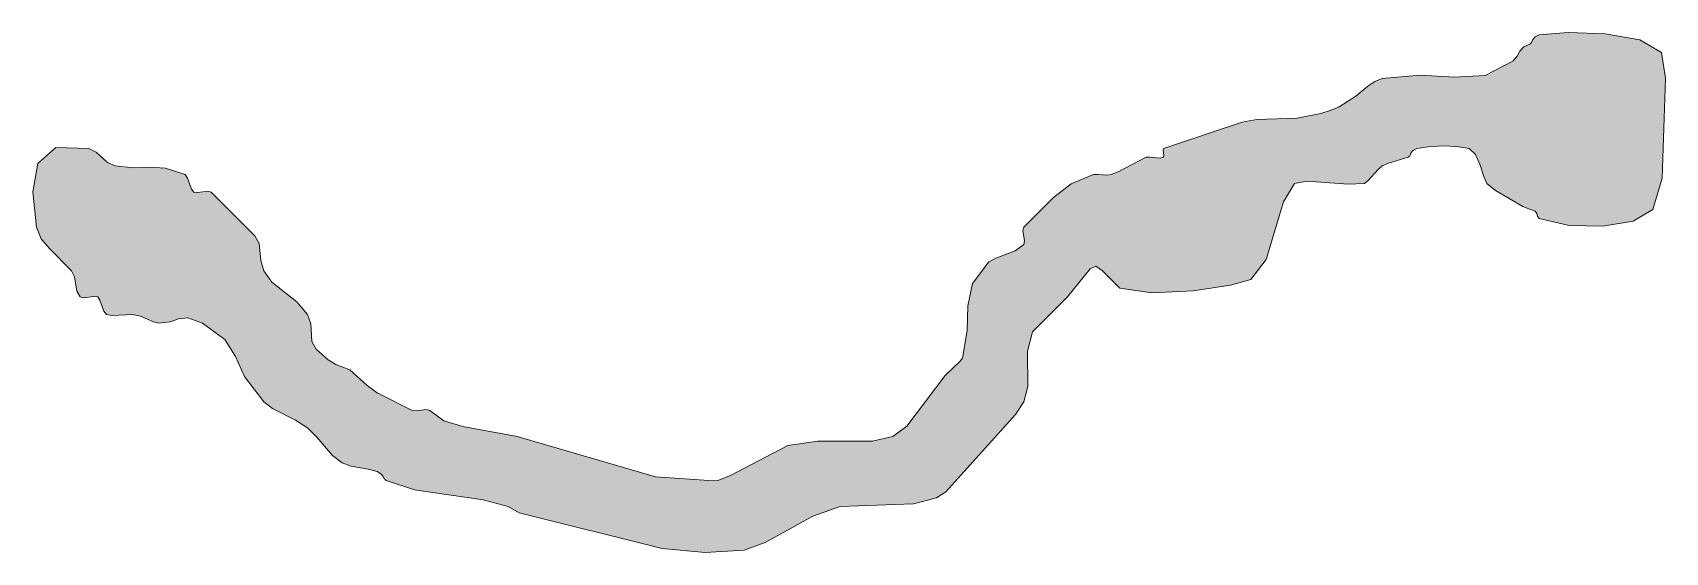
# Model space of a CAD drawing. Header units: inches. Extents: x -493 to 494, y -382 to 902.
# Drawn here: x -49.15 to -29.36, y 356.69 to 362.99 of the extents above; entities that cross this region are included whole.
import ezdxf

# ---------------------------------------------------------------- set-up
doc = ezdxf.new("R2010")
doc.units = ezdxf.units.IN
doc.header["$MEASUREMENT"] = 0
doc.layers.add('Layer 1', color=7, linetype='Continuous')

msp = doc.modelspace()

# ---------------------------------------------------------------- hatches: boundary and pattern name
at = {"layer": 'Layer 1', "true_color": 0xffffff}
h = msp.add_hatch(color=7, dxfattribs=at)
edge = h.paths.add_edge_path()
edge.add_spline(control_points=[(-30.996, 362.859), (-30.996, 362.859), (-30.984, 362.875), (-30.984, 362.875), (-30.984, 362.875), (-30.967, 362.908), (-30.967, 362.908), (-30.967, 362.908), (-30.937, 362.943), (-30.937, 362.943), (-30.937, 362.943), (-30.89, 362.965), (-30.89, 362.965), (-30.89, 362.965), (-30.54, 362.993), (-30.54, 362.993), (-30.54, 362.993), (-30.09, 362.98), (-30.09, 362.98), (-30.09, 362.98), (-29.67, 362.907), (-29.67, 362.907), (-29.67, 362.907), (-29.407, 362.753), (-29.407, 362.753), (-29.407, 362.753), (-29.361, 362.44), (-29.361, 362.44), (-29.361, 362.44), (-29.4, 361.23), (-29.4, 361.23), (-29.4, 361.23), (-29.513, 360.847), (-29.513, 360.847), (-29.513, 360.847), (-29.752, 360.709), (-29.752, 360.709), (-29.752, 360.709), (-30.119, 360.646), (-30.119, 360.646), (-30.119, 360.646), (-30.527, 360.656), (-30.527, 360.656), (-30.527, 360.656), (-30.89, 360.741), (-30.89, 360.741), (-30.89, 360.741), (-30.909, 360.764), (-30.909, 360.764), (-30.909, 360.764), (-30.918, 360.798), (-30.918, 360.798), (-30.918, 360.798), (-30.938, 360.83), (-30.938, 360.83), (-30.938, 360.83), (-30.996, 360.847), (-30.996, 360.847), (-30.996, 360.847), (-31.087, 360.886), (-31.087, 360.886), (-31.087, 360.886), (-31.419, 361.08), (-31.419, 361.08), (-31.419, 361.08), (-31.525, 361.165), (-31.525, 361.165), (-31.525, 361.165), (-31.562, 361.25), (-31.562, 361.25), (-31.562, 361.25), (-31.607, 361.386), (-31.607, 361.386), (-31.607, 361.386), (-31.664, 361.517), (-31.664, 361.517), (-31.664, 361.517), (-31.737, 361.588), (-31.737, 361.588), (-31.737, 361.588), (-31.864, 361.61), (-31.864, 361.61), (-31.864, 361.61), (-32.03, 361.62), (-32.03, 361.62), (-32.03, 361.62), (-32.208, 361.614), (-32.208, 361.614), (-32.208, 361.614), (-32.372, 361.588), (-32.372, 361.588), (-32.372, 361.588), (-32.423, 361.563), (-32.423, 361.563), (-32.423, 361.563), (-32.446, 361.531), (-32.446, 361.531), (-32.446, 361.531), (-32.458, 361.501), (-32.458, 361.501), (-32.458, 361.501), (-32.478, 361.482), (-32.478, 361.482), (-32.478, 361.482), (-32.717, 361.41), (-32.717, 361.41), (-32.717, 361.41), (-32.795, 361.376), (-32.795, 361.376), (-32.795, 361.376), (-32.843, 361.334), (-32.843, 361.334), (-32.843, 361.334), (-32.967, 361.198), (-32.967, 361.198), (-32.967, 361.198), (-33.007, 361.165), (-33.007, 361.165), (-33.007, 361.165), (-33.206, 361.154), (-33.206, 361.154), (-33.206, 361.154), (-33.704, 361.191), (-33.704, 361.191), (-33.704, 361.191), (-33.854, 361.165), (-33.854, 361.165), (-33.854, 361.165), (-33.989, 360.94), (-33.989, 360.94), (-33.989, 360.94), (-34.2, 360.242), (-34.2, 360.242), (-34.2, 360.242), (-34.384, 360), (-34.384, 360), (-34.384, 360), (-34.632, 359.93), (-34.632, 359.93), (-34.632, 359.93), (-35.085, 359.861), (-35.085, 359.861), (-35.085, 359.861), (-35.585, 359.836), (-35.585, 359.836), (-35.585, 359.836), (-35.972, 359.894), (-35.972, 359.894), (-35.972, 359.894), (-36.184, 360.106), (-36.184, 360.106), (-36.184, 360.106), (-36.265, 360.163), (-36.265, 360.163), (-36.265, 360.163), (-36.333, 360.129), (-36.333, 360.129), (-36.333, 360.129), (-36.607, 359.788), (-36.607, 359.788), (-36.607, 359.788), (-37.031, 359.365), (-37.031, 359.365), (-37.031, 359.365), (-37.09, 359.132), (-37.09, 359.132), (-37.09, 359.132), (-37.089, 358.703), (-37.089, 358.703), (-37.089, 358.703), (-37.137, 358.518), (-37.137, 358.518), (-37.137, 358.518), (-37.239, 358.364), (-37.239, 358.364), (-37.239, 358.364), (-38.083, 357.426), (-38.083, 357.426), (-38.083, 357.426), (-38.195, 357.353), (-38.195, 357.353), (-38.195, 357.353), (-38.472, 357.28), (-38.472, 357.28), (-38.472, 357.28), (-39.36, 357.247), (-39.36, 357.247), (-39.36, 357.247), (-39.693, 357.131), (-39.693, 357.131), (-39.693, 357.131), (-40.272, 356.81), (-40.272, 356.81), (-40.272, 356.81), (-40.525, 356.718), (-40.525, 356.718), (-40.525, 356.718), (-41, 356.691), (-41, 356.691), (-41, 356.691), (-41.519, 356.738), (-41.519, 356.738), (-41.519, 356.738), (-43.251, 357.171), (-43.251, 357.171), (-43.251, 357.171), (-43.384, 357.247), (-43.384, 357.247), (-43.384, 357.247), (-43.688, 357.327), (-43.688, 357.327), (-43.688, 357.327), (-44.521, 357.45), (-44.521, 357.45), (-44.521, 357.45), (-44.866, 357.564), (-44.866, 357.564), (-44.866, 357.564), (-44.888, 357.586), (-44.888, 357.586), (-44.888, 357.586), (-44.904, 357.614), (-44.904, 357.614), (-44.904, 357.614), (-44.927, 357.644), (-44.927, 357.644), (-44.927, 357.644), (-44.972, 357.67), (-44.972, 357.67), (-44.972, 357.67), (-45.081, 357.701), (-45.081, 357.701), (-45.081, 357.701), (-45.29, 357.735), (-45.29, 357.735), (-45.29, 357.735), (-45.396, 357.776), (-45.396, 357.776), (-45.396, 357.776), (-45.514, 357.865), (-45.514, 357.865), (-45.514, 357.865), (-45.703, 358.089), (-45.703, 358.089), (-45.703, 358.089), (-45.819, 358.2), (-45.819, 358.2), (-45.819, 358.2), (-45.964, 358.294), (-45.964, 358.294), (-45.964, 358.294), (-46.241, 358.436), (-46.241, 358.436), (-46.241, 358.436), (-46.348, 358.518), (-46.348, 358.518), (-46.348, 358.518), (-46.579, 358.824), (-46.579, 358.824), (-46.579, 358.824), (-46.692, 359.066), (-46.692, 359.066), (-46.692, 359.066), (-46.819, 359.272), (-46.819, 359.272), (-46.819, 359.272), (-47.089, 359.471), (-47.089, 359.471), (-47.089, 359.471), (-47.266, 359.535), (-47.266, 359.535), (-47.266, 359.535), (-47.379, 359.523), (-47.379, 359.523), (-47.379, 359.523), (-47.481, 359.486), (-47.481, 359.486), (-47.481, 359.486), (-47.619, 359.471), (-47.619, 359.471), (-47.619, 359.471), (-47.685, 359.487), (-47.685, 359.487), (-47.685, 359.487), (-47.84, 359.554), (-47.84, 359.554), (-47.84, 359.554), (-47.937, 359.576), (-47.937, 359.576), (-47.937, 359.576), (-48.184, 359.563), (-48.184, 359.563), (-48.184, 359.563), (-48.254, 359.576), (-48.254, 359.576), (-48.254, 359.576), (-48.286, 359.616), (-48.286, 359.616), (-48.286, 359.616), (-48.334, 359.75), (-48.334, 359.75), (-48.334, 359.75), (-48.36, 359.788), (-48.36, 359.788), (-48.36, 359.788), (-48.407, 359.792), (-48.407, 359.792), (-48.407, 359.792), (-48.531, 359.777), (-48.531, 359.777), (-48.531, 359.777), (-48.572, 359.788), (-48.572, 359.788), (-48.572, 359.788), (-48.611, 359.858), (-48.611, 359.858), (-48.611, 359.858), (-48.641, 360.03), (-48.641, 360.03), (-48.641, 360.03), (-48.678, 360.106), (-48.678, 360.106), (-48.678, 360.106), (-48.946, 360.375), (-48.946, 360.375), (-48.946, 360.375), (-49.044, 360.494), (-49.044, 360.494), (-49.044, 360.494), (-49.101, 360.635), (-49.101, 360.635), (-49.101, 360.635), (-49.148, 361.064), (-49.148, 361.064), (-49.148, 361.064), (-49.084, 361.406), (-49.084, 361.406), (-49.084, 361.406), (-48.869, 361.6), (-48.869, 361.6), (-48.869, 361.6), (-48.466, 361.588), (-48.466, 361.588), (-48.466, 361.588), (-48.378, 361.544), (-48.378, 361.544), (-48.378, 361.544), (-48.241, 361.419), (-48.241, 361.419), (-48.241, 361.419), (-48.148, 361.376), (-48.148, 361.376), (-48.148, 361.376), (-47.927, 361.352), (-47.927, 361.352), (-47.927, 361.352), (-47.735, 361.36), (-47.735, 361.36), (-47.735, 361.36), (-47.539, 361.351), (-47.539, 361.351), (-47.539, 361.351), (-47.301, 361.271), (-47.301, 361.271), (-47.301, 361.271), (-47.27, 361.23), (-47.27, 361.23), (-47.27, 361.23), (-47.222, 361.096), (-47.222, 361.096), (-47.222, 361.096), (-47.195, 361.059), (-47.195, 361.059), (-47.195, 361.059), (-47.147, 361.054), (-47.147, 361.054), (-47.147, 361.054), (-47.027, 361.069), (-47.027, 361.069), (-47.027, 361.069), (-46.983, 361.059), (-46.983, 361.059), (-46.983, 361.059), (-46.454, 360.529), (-46.454, 360.529), (-46.454, 360.529), (-46.405, 360.436), (-46.405, 360.436), (-46.405, 360.436), (-46.382, 360.23), (-46.382, 360.23), (-46.382, 360.23), (-46.348, 360.106), (-46.348, 360.106), (-46.348, 360.106), (-46.248, 359.966), (-46.248, 359.966), (-46.248, 359.966), (-45.947, 359.727), (-45.947, 359.727), (-45.947, 359.727), (-45.819, 359.576), (-45.819, 359.576), (-45.819, 359.576), (-45.779, 359.461), (-45.779, 359.461), (-45.779, 359.461), (-45.764, 359.247), (-45.764, 359.247), (-45.764, 359.247), (-45.713, 359.153), (-45.713, 359.153), (-45.713, 359.153), (-45.567, 359.027), (-45.567, 359.027), (-45.567, 359.027), (-45.475, 358.968), (-45.475, 358.968), (-45.475, 358.968), (-45.303, 358.903), (-45.303, 358.903), (-45.303, 358.903), (-45.093, 358.714), (-45.093, 358.714), (-45.093, 358.714), (-44.972, 358.624), (-44.972, 358.624), (-44.972, 358.624), (-44.548, 358.412), (-44.548, 358.412), (-44.548, 358.412), (-44.502, 358.409), (-44.502, 358.409), (-44.502, 358.409), (-44.375, 358.422), (-44.375, 358.422), (-44.375, 358.422), (-44.336, 358.412), (-44.336, 358.412), (-44.336, 358.412), (-44.166, 358.284), (-44.166, 358.284), (-44.166, 358.284), (-43.935, 358.217), (-43.935, 358.217), (-43.935, 358.217), (-43.278, 358.094), (-43.278, 358.094), (-43.278, 358.094), (-41.6, 357.607), (-41.6, 357.607), (-41.6, 357.607), (-40.894, 357.559), (-40.894, 357.559), (-40.894, 357.559), (-40.843, 357.564), (-40.843, 357.564), (-40.843, 357.564), (-40.691, 357.623), (-40.691, 357.623), (-40.691, 357.623), (-39.996, 357.988), (-39.996, 357.988), (-39.996, 357.988), (-39.632, 358.038), (-39.632, 358.038), (-39.632, 358.038), (-38.972, 358.038), (-38.972, 358.038), (-38.972, 358.038), (-38.725, 358.094), (-38.725, 358.094), (-38.725, 358.094), (-38.552, 358.222), (-38.552, 358.222), (-38.552, 358.222), (-38.09, 358.835), (-38.09, 358.835), (-38.09, 358.835), (-37.911, 359.007), (-37.911, 359.007), (-37.911, 359.007), (-37.878, 359.047), (-37.878, 359.047), (-37.878, 359.047), (-37.822, 359.381), (-37.822, 359.381), (-37.822, 359.381), (-37.814, 359.679), (-37.814, 359.679), (-37.814, 359.679), (-37.759, 359.952), (-37.759, 359.952), (-37.759, 359.952), (-37.56, 360.212), (-37.56, 360.212), (-37.56, 360.212), (-37.475, 360.257), (-37.475, 360.257), (-37.475, 360.257), (-37.24, 360.346), (-37.24, 360.346), (-37.24, 360.346), (-37.137, 360.423), (-37.137, 360.423), (-37.137, 360.423), (-37.128, 360.467), (-37.128, 360.467), (-37.128, 360.467), (-37.147, 360.595), (-37.147, 360.595), (-37.147, 360.595), (-37.137, 360.635), (-37.137, 360.635), (-37.137, 360.635), (-36.777, 360.993), (-36.777, 360.993), (-36.777, 360.993), (-36.563, 361.16), (-36.563, 361.16), (-36.563, 361.16), (-36.29, 361.271), (-36.29, 361.271), (-36.29, 361.271), (-36.237, 361.274), (-36.237, 361.274), (-36.237, 361.274), (-36.13, 361.266), (-36.13, 361.266), (-36.13, 361.266), (-36.078, 361.271), (-36.078, 361.271), (-36.078, 361.271), (-35.993, 361.305), (-35.993, 361.305), (-35.993, 361.305), (-35.654, 361.482), (-35.654, 361.482), (-35.654, 361.482), (-35.609, 361.484), (-35.609, 361.484), (-35.609, 361.484), (-35.48, 361.472), (-35.48, 361.472), (-35.48, 361.472), (-35.442, 361.482), (-35.442, 361.482), (-35.442, 361.482), (-35.44, 361.503), (-35.44, 361.503), (-35.44, 361.503), (-35.446, 361.571), (-35.446, 361.571), (-35.446, 361.571), (-35.442, 361.588), (-35.442, 361.588), (-35.442, 361.588), (-34.49, 361.906), (-34.49, 361.906), (-34.49, 361.906), (-34.311, 361.938), (-34.311, 361.938), (-34.311, 361.938), (-33.825, 361.956), (-33.825, 361.956), (-33.825, 361.956), (-33.537, 362.012), (-33.537, 362.012), (-33.537, 362.012), (-33.413, 362.052), (-33.413, 362.052), (-33.413, 362.052), (-33.314, 362.095), (-33.314, 362.095), (-33.314, 362.095), (-33.113, 362.224), (-33.113, 362.224), (-33.113, 362.224), (-32.965, 362.345), (-32.965, 362.345), (-32.965, 362.345), (-32.884, 362.4), (-32.884, 362.4), (-32.884, 362.4), (-32.795, 362.435), (-32.795, 362.435), (-32.795, 362.435), (-32.334, 362.476), (-32.334, 362.476), (-32.334, 362.476), (-31.918, 362.453), (-31.918, 362.453), (-31.918, 362.453), (-31.544, 362.474), (-31.544, 362.474), (-31.544, 362.474), (-31.208, 362.647), (-31.208, 362.647), (-31.208, 362.647), (-31.157, 362.708), (-31.157, 362.708), (-31.157, 362.708), (-31.123, 362.769), (-31.123, 362.769), (-31.123, 362.769), (-31.077, 362.822), (-31.077, 362.822), (-31.077, 362.822), (-30.996, 362.859), (-30.996, 362.859), (-30.996, 362.859), (-30.996, 362.859), (-30.996, 362.859), (-30.996, 362.859), (-30.996, 362.859), (-30.996, 362.859)], knot_values=[0, 0, 0, 0, 1, 1, 1, 2, 2, 2, 3, 3, 3, 4, 4, 4, 5, 5, 5, 6, 6, 6, 7, 7, 7, 8, 8, 8, 9, 9, 9, 10, 10, 10, 11, 11, 11, 12, 12, 12, 13, 13, 13, 14, 14, 14, 15, 15, 15, 16, 16, 16, 17, 17, 17, 18, 18, 18, 19, 19, 19, 20, 20, 20, 21, 21, 21, 22, 22, 22, 23, 23, 23, 24, 24, 24, 25, 25, 25, 26, 26, 26, 27, 27, 27, 28, 28, 28, 29, 29, 29, 30, 30, 30, 31, 31, 31, 32, 32, 32, 33, 33, 33, 34, 34, 34, 35, 35, 35, 36, 36, 36, 37, 37, 37, 38, 38, 38, 39, 39, 39, 40, 40, 40, 41, 41, 41, 42, 42, 42, 43, 43, 43, 44, 44, 44, 45, 45, 45, 46, 46, 46, 47, 47, 47, 48, 48, 48, 49, 49, 49, 50, 50, 50, 51, 51, 51, 52, 52, 52, 53, 53, 53, 54, 54, 54, 55, 55, 55, 56, 56, 56, 57, 57, 57, 58, 58, 58, 59, 59, 59, 60, 60, 60, 61, 61, 61, 62, 62, 62, 63, 63, 63, 64, 64, 64, 65, 65, 65, 66, 66, 66, 67, 67, 67, 68, 68, 68, 69, 69, 69, 70, 70, 70, 71, 71, 71, 72, 72, 72, 73, 73, 73, 74, 74, 74, 75, 75, 75, 76, 76, 76, 77, 77, 77, 78, 78, 78, 79, 79, 79, 80, 80, 80, 81, 81, 81, 82, 82, 82, 83, 83, 83, 84, 84, 84, 85, 85, 85, 86, 86, 86, 87, 87, 87, 88, 88, 88, 89, 89, 89, 90, 90, 90, 91, 91, 91, 92, 92, 92, 93, 93, 93, 94, 94, 94, 95, 95, 95, 96, 96, 96, 97, 97, 97, 98, 98, 98, 99, 99, 99, 100, 100, 100, 101, 101, 101, 102, 102, 102, 103, 103, 103, 104, 104, 104, 105, 105, 105, 106, 106, 106, 107, 107, 107, 108, 108, 108, 109, 109, 109, 110, 110, 110, 111, 111, 111, 112, 112, 112, 113, 113, 113, 114, 114, 114, 115, 115, 115, 116, 116, 116, 117, 117, 117, 118, 118, 118, 119, 119, 119, 120, 120, 120, 121, 121, 121, 122, 122, 122, 123, 123, 123, 124, 124, 124, 125, 125, 125, 126, 126, 126, 127, 127, 127, 128, 128, 128, 129, 129, 129, 130, 130, 130, 131, 131, 131, 132, 132, 132, 133, 133, 133, 134, 134, 134, 135, 135, 135, 136, 136, 136, 137, 137, 137, 138, 138, 138, 139, 139, 139, 140, 140, 140, 141, 141, 141, 142, 142, 142, 143, 143, 143, 144, 144, 144, 145, 145, 145, 146, 146, 146, 147, 147, 147, 148, 148, 148, 149, 149, 149, 150, 150, 150, 151, 151, 151, 152, 152, 152, 153, 153, 153, 154, 154, 154, 155, 155, 155, 156, 156, 156, 157, 157, 157, 158, 158, 158, 159, 159, 159, 160, 160, 160, 161, 161, 161, 162, 162, 162, 163, 163, 163, 164, 164, 164, 165, 165, 165, 166, 166, 166, 167, 167, 167, 168, 168, 168, 169, 169, 169, 170, 170, 170, 171, 171, 171, 172, 172, 172, 173, 173, 173, 174, 174, 174, 175, 175, 175, 176, 176, 176, 177, 177, 177, 178, 178, 178, 179, 179, 179, 180, 180, 180, 181, 181, 181, 182, 182, 182, 183, 183, 183, 184, 184, 184, 185, 185, 185, 186, 186, 186, 187, 187, 187, 188, 188, 188, 189, 189, 189, 190, 190, 190, 191, 191, 191, 192, 192, 192, 193, 193, 193, 194, 194, 194, 195, 195, 195, 196, 196, 196, 197, 197, 197, 198, 198, 198, 199, 199, 199, 200, 200, 200, 201, 201, 201, 202, 202, 202, 203, 203, 203, 204, 204, 204, 205, 205, 205, 205], degree=3, periodic=1)

# ---------------------------------------------------------------- linework, layer by layer
at = {"layer": 'Layer 1', "lineweight": 0}
msp.add_open_spline([(-30.996, 362.859), (-30.996, 362.859), (-30.984, 362.875), (-30.984, 362.875), (-30.984, 362.875), (-30.967, 362.908), (-30.967, 362.908), (-30.967, 362.908), (-30.937, 362.943), (-30.937, 362.943), (-30.937, 362.943), (-30.89, 362.965), (-30.89, 362.965), (-30.89, 362.965), (-30.54, 362.993), (-30.54, 362.993), (-30.54, 362.993), (-30.09, 362.98), (-30.09, 362.98), (-30.09, 362.98), (-29.67, 362.907), (-29.67, 362.907), (-29.67, 362.907), (-29.407, 362.753), (-29.407, 362.753), (-29.407, 362.753), (-29.361, 362.44), (-29.361, 362.44), (-29.361, 362.44), (-29.4, 361.23), (-29.4, 361.23), (-29.4, 361.23), (-29.513, 360.847), (-29.513, 360.847), (-29.513, 360.847), (-29.752, 360.709), (-29.752, 360.709), (-29.752, 360.709), (-30.119, 360.646), (-30.119, 360.646), (-30.119, 360.646), (-30.527, 360.656), (-30.527, 360.656), (-30.527, 360.656), (-30.89, 360.741), (-30.89, 360.741), (-30.89, 360.741), (-30.909, 360.764), (-30.909, 360.764), (-30.909, 360.764), (-30.918, 360.798), (-30.918, 360.798), (-30.918, 360.798), (-30.938, 360.83), (-30.938, 360.83), (-30.938, 360.83), (-30.996, 360.847), (-30.996, 360.847), (-30.996, 360.847), (-31.087, 360.886), (-31.087, 360.886), (-31.087, 360.886), (-31.419, 361.08), (-31.419, 361.08), (-31.419, 361.08), (-31.525, 361.165), (-31.525, 361.165), (-31.525, 361.165), (-31.562, 361.25), (-31.562, 361.25), (-31.562, 361.25), (-31.607, 361.386), (-31.607, 361.386), (-31.607, 361.386), (-31.664, 361.517), (-31.664, 361.517), (-31.664, 361.517), (-31.737, 361.588), (-31.737, 361.588), (-31.737, 361.588), (-31.864, 361.61), (-31.864, 361.61), (-31.864, 361.61), (-32.03, 361.62), (-32.03, 361.62), (-32.03, 361.62), (-32.208, 361.614), (-32.208, 361.614), (-32.208, 361.614), (-32.372, 361.588), (-32.372, 361.588), (-32.372, 361.588), (-32.423, 361.563), (-32.423, 361.563), (-32.423, 361.563), (-32.446, 361.531), (-32.446, 361.531), (-32.446, 361.531), (-32.458, 361.501), (-32.458, 361.501), (-32.458, 361.501), (-32.478, 361.482), (-32.478, 361.482), (-32.478, 361.482), (-32.717, 361.41), (-32.717, 361.41), (-32.717, 361.41), (-32.795, 361.376), (-32.795, 361.376), (-32.795, 361.376), (-32.843, 361.334), (-32.843, 361.334), (-32.843, 361.334), (-32.967, 361.198), (-32.967, 361.198), (-32.967, 361.198), (-33.007, 361.165), (-33.007, 361.165), (-33.007, 361.165), (-33.206, 361.154), (-33.206, 361.154), (-33.206, 361.154), (-33.704, 361.191), (-33.704, 361.191), (-33.704, 361.191), (-33.854, 361.165), (-33.854, 361.165), (-33.854, 361.165), (-33.989, 360.94), (-33.989, 360.94), (-33.989, 360.94), (-34.2, 360.242), (-34.2, 360.242), (-34.2, 360.242), (-34.384, 360), (-34.384, 360), (-34.384, 360), (-34.632, 359.93), (-34.632, 359.93), (-34.632, 359.93), (-35.085, 359.861), (-35.085, 359.861), (-35.085, 359.861), (-35.585, 359.836), (-35.585, 359.836), (-35.585, 359.836), (-35.972, 359.894), (-35.972, 359.894), (-35.972, 359.894), (-36.184, 360.106), (-36.184, 360.106), (-36.184, 360.106), (-36.265, 360.163), (-36.265, 360.163), (-36.265, 360.163), (-36.333, 360.129), (-36.333, 360.129), (-36.333, 360.129), (-36.607, 359.788), (-36.607, 359.788), (-36.607, 359.788), (-37.031, 359.365), (-37.031, 359.365), (-37.031, 359.365), (-37.09, 359.132), (-37.09, 359.132), (-37.09, 359.132), (-37.089, 358.703), (-37.089, 358.703), (-37.089, 358.703), (-37.137, 358.518), (-37.137, 358.518), (-37.137, 358.518), (-37.239, 358.364), (-37.239, 358.364), (-37.239, 358.364), (-38.083, 357.426), (-38.083, 357.426), (-38.083, 357.426), (-38.195, 357.353), (-38.195, 357.353), (-38.195, 357.353), (-38.472, 357.28), (-38.472, 357.28), (-38.472, 357.28), (-39.36, 357.247), (-39.36, 357.247), (-39.36, 357.247), (-39.693, 357.131), (-39.693, 357.131), (-39.693, 357.131), (-40.272, 356.81), (-40.272, 356.81), (-40.272, 356.81), (-40.525, 356.718), (-40.525, 356.718), (-40.525, 356.718), (-41, 356.691), (-41, 356.691), (-41, 356.691), (-41.519, 356.738), (-41.519, 356.738), (-41.519, 356.738), (-43.251, 357.171), (-43.251, 357.171), (-43.251, 357.171), (-43.384, 357.247), (-43.384, 357.247), (-43.384, 357.247), (-43.688, 357.327), (-43.688, 357.327), (-43.688, 357.327), (-44.521, 357.45), (-44.521, 357.45), (-44.521, 357.45), (-44.866, 357.564), (-44.866, 357.564), (-44.866, 357.564), (-44.888, 357.586), (-44.888, 357.586), (-44.888, 357.586), (-44.904, 357.614), (-44.904, 357.614), (-44.904, 357.614), (-44.927, 357.644), (-44.927, 357.644), (-44.927, 357.644), (-44.972, 357.67), (-44.972, 357.67), (-44.972, 357.67), (-45.081, 357.701), (-45.081, 357.701), (-45.081, 357.701), (-45.29, 357.735), (-45.29, 357.735), (-45.29, 357.735), (-45.396, 357.776), (-45.396, 357.776), (-45.396, 357.776), (-45.514, 357.865), (-45.514, 357.865), (-45.514, 357.865), (-45.703, 358.089), (-45.703, 358.089), (-45.703, 358.089), (-45.819, 358.2), (-45.819, 358.2), (-45.819, 358.2), (-45.964, 358.294), (-45.964, 358.294), (-45.964, 358.294), (-46.241, 358.436), (-46.241, 358.436), (-46.241, 358.436), (-46.348, 358.518), (-46.348, 358.518), (-46.348, 358.518), (-46.579, 358.824), (-46.579, 358.824), (-46.579, 358.824), (-46.692, 359.066), (-46.692, 359.066), (-46.692, 359.066), (-46.819, 359.272), (-46.819, 359.272), (-46.819, 359.272), (-47.089, 359.471), (-47.089, 359.471), (-47.089, 359.471), (-47.266, 359.535), (-47.266, 359.535), (-47.266, 359.535), (-47.379, 359.523), (-47.379, 359.523), (-47.379, 359.523), (-47.481, 359.486), (-47.481, 359.486), (-47.481, 359.486), (-47.619, 359.471), (-47.619, 359.471), (-47.619, 359.471), (-47.685, 359.487), (-47.685, 359.487), (-47.685, 359.487), (-47.84, 359.554), (-47.84, 359.554), (-47.84, 359.554), (-47.937, 359.576), (-47.937, 359.576), (-47.937, 359.576), (-48.184, 359.563), (-48.184, 359.563), (-48.184, 359.563), (-48.254, 359.576), (-48.254, 359.576), (-48.254, 359.576), (-48.286, 359.616), (-48.286, 359.616), (-48.286, 359.616), (-48.334, 359.75), (-48.334, 359.75), (-48.334, 359.75), (-48.36, 359.788), (-48.36, 359.788), (-48.36, 359.788), (-48.407, 359.792), (-48.407, 359.792), (-48.407, 359.792), (-48.531, 359.777), (-48.531, 359.777), (-48.531, 359.777), (-48.572, 359.788), (-48.572, 359.788), (-48.572, 359.788), (-48.611, 359.858), (-48.611, 359.858), (-48.611, 359.858), (-48.641, 360.03), (-48.641, 360.03), (-48.641, 360.03), (-48.678, 360.106), (-48.678, 360.106), (-48.678, 360.106), (-48.946, 360.375), (-48.946, 360.375), (-48.946, 360.375), (-49.044, 360.494), (-49.044, 360.494), (-49.044, 360.494), (-49.101, 360.635), (-49.101, 360.635), (-49.101, 360.635), (-49.148, 361.064), (-49.148, 361.064), (-49.148, 361.064), (-49.084, 361.406), (-49.084, 361.406), (-49.084, 361.406), (-48.869, 361.6), (-48.869, 361.6), (-48.869, 361.6), (-48.466, 361.588), (-48.466, 361.588), (-48.466, 361.588), (-48.378, 361.544), (-48.378, 361.544), (-48.378, 361.544), (-48.241, 361.419), (-48.241, 361.419), (-48.241, 361.419), (-48.148, 361.376), (-48.148, 361.376), (-48.148, 361.376), (-47.927, 361.352), (-47.927, 361.352), (-47.927, 361.352), (-47.735, 361.36), (-47.735, 361.36), (-47.735, 361.36), (-47.539, 361.351), (-47.539, 361.351), (-47.539, 361.351), (-47.301, 361.271), (-47.301, 361.271), (-47.301, 361.271), (-47.27, 361.23), (-47.27, 361.23), (-47.27, 361.23), (-47.222, 361.096), (-47.222, 361.096), (-47.222, 361.096), (-47.195, 361.059), (-47.195, 361.059), (-47.195, 361.059), (-47.147, 361.054), (-47.147, 361.054), (-47.147, 361.054), (-47.027, 361.069), (-47.027, 361.069), (-47.027, 361.069), (-46.983, 361.059), (-46.983, 361.059), (-46.983, 361.059), (-46.454, 360.529), (-46.454, 360.529), (-46.454, 360.529), (-46.405, 360.436), (-46.405, 360.436), (-46.405, 360.436), (-46.382, 360.23), (-46.382, 360.23), (-46.382, 360.23), (-46.348, 360.106), (-46.348, 360.106), (-46.348, 360.106), (-46.248, 359.966), (-46.248, 359.966), (-46.248, 359.966), (-45.947, 359.727), (-45.947, 359.727), (-45.947, 359.727), (-45.819, 359.576), (-45.819, 359.576), (-45.819, 359.576), (-45.779, 359.461), (-45.779, 359.461), (-45.779, 359.461), (-45.764, 359.247), (-45.764, 359.247), (-45.764, 359.247), (-45.713, 359.153), (-45.713, 359.153), (-45.713, 359.153), (-45.567, 359.027), (-45.567, 359.027), (-45.567, 359.027), (-45.475, 358.968), (-45.475, 358.968), (-45.475, 358.968), (-45.303, 358.903), (-45.303, 358.903), (-45.303, 358.903), (-45.093, 358.714), (-45.093, 358.714), (-45.093, 358.714), (-44.972, 358.624), (-44.972, 358.624), (-44.972, 358.624), (-44.548, 358.412), (-44.548, 358.412), (-44.548, 358.412), (-44.502, 358.409), (-44.502, 358.409), (-44.502, 358.409), (-44.375, 358.422), (-44.375, 358.422), (-44.375, 358.422), (-44.336, 358.412), (-44.336, 358.412), (-44.336, 358.412), (-44.166, 358.284), (-44.166, 358.284), (-44.166, 358.284), (-43.935, 358.217), (-43.935, 358.217), (-43.935, 358.217), (-43.278, 358.094), (-43.278, 358.094), (-43.278, 358.094), (-41.6, 357.607), (-41.6, 357.607), (-41.6, 357.607), (-40.894, 357.559), (-40.894, 357.559), (-40.894, 357.559), (-40.843, 357.564), (-40.843, 357.564), (-40.843, 357.564), (-40.691, 357.623), (-40.691, 357.623), (-40.691, 357.623), (-39.996, 357.988), (-39.996, 357.988), (-39.996, 357.988), (-39.632, 358.038), (-39.632, 358.038), (-39.632, 358.038), (-38.972, 358.038), (-38.972, 358.038), (-38.972, 358.038), (-38.725, 358.094), (-38.725, 358.094), (-38.725, 358.094), (-38.552, 358.222), (-38.552, 358.222), (-38.552, 358.222), (-38.09, 358.835), (-38.09, 358.835), (-38.09, 358.835), (-37.911, 359.007), (-37.911, 359.007), (-37.911, 359.007), (-37.878, 359.047), (-37.878, 359.047), (-37.878, 359.047), (-37.822, 359.381), (-37.822, 359.381), (-37.822, 359.381), (-37.814, 359.679), (-37.814, 359.679), (-37.814, 359.679), (-37.759, 359.952), (-37.759, 359.952), (-37.759, 359.952), (-37.56, 360.212), (-37.56, 360.212), (-37.56, 360.212), (-37.475, 360.257), (-37.475, 360.257), (-37.475, 360.257), (-37.24, 360.346), (-37.24, 360.346), (-37.24, 360.346), (-37.137, 360.423), (-37.137, 360.423), (-37.137, 360.423), (-37.128, 360.467), (-37.128, 360.467), (-37.128, 360.467), (-37.147, 360.595), (-37.147, 360.595), (-37.147, 360.595), (-37.137, 360.635), (-37.137, 360.635), (-37.137, 360.635), (-36.777, 360.993), (-36.777, 360.993), (-36.777, 360.993), (-36.563, 361.16), (-36.563, 361.16), (-36.563, 361.16), (-36.29, 361.271), (-36.29, 361.271), (-36.29, 361.271), (-36.237, 361.274), (-36.237, 361.274), (-36.237, 361.274), (-36.13, 361.266), (-36.13, 361.266), (-36.13, 361.266), (-36.078, 361.271), (-36.078, 361.271), (-36.078, 361.271), (-35.993, 361.305), (-35.993, 361.305), (-35.993, 361.305), (-35.654, 361.482), (-35.654, 361.482), (-35.654, 361.482), (-35.609, 361.484), (-35.609, 361.484), (-35.609, 361.484), (-35.48, 361.472), (-35.48, 361.472), (-35.48, 361.472), (-35.442, 361.482), (-35.442, 361.482), (-35.442, 361.482), (-35.44, 361.503), (-35.44, 361.503), (-35.44, 361.503), (-35.446, 361.571), (-35.446, 361.571), (-35.446, 361.571), (-35.442, 361.588), (-35.442, 361.588), (-35.442, 361.588), (-34.49, 361.906), (-34.49, 361.906), (-34.49, 361.906), (-34.311, 361.938), (-34.311, 361.938), (-34.311, 361.938), (-33.825, 361.956), (-33.825, 361.956), (-33.825, 361.956), (-33.537, 362.012), (-33.537, 362.012), (-33.537, 362.012), (-33.413, 362.052), (-33.413, 362.052), (-33.413, 362.052), (-33.314, 362.095), (-33.314, 362.095), (-33.314, 362.095), (-33.113, 362.224), (-33.113, 362.224), (-33.113, 362.224), (-32.965, 362.345), (-32.965, 362.345), (-32.965, 362.345), (-32.884, 362.4), (-32.884, 362.4), (-32.884, 362.4), (-32.795, 362.435), (-32.795, 362.435), (-32.795, 362.435), (-32.334, 362.476), (-32.334, 362.476), (-32.334, 362.476), (-31.918, 362.453), (-31.918, 362.453), (-31.918, 362.453), (-31.544, 362.474), (-31.544, 362.474), (-31.544, 362.474), (-31.208, 362.647), (-31.208, 362.647), (-31.208, 362.647), (-31.157, 362.708), (-31.157, 362.708), (-31.157, 362.708), (-31.123, 362.769), (-31.123, 362.769), (-31.123, 362.769), (-31.077, 362.822), (-31.077, 362.822), (-31.077, 362.822), (-30.996, 362.859), (-30.996, 362.859), (-30.996, 362.859), (-30.996, 362.859), (-30.996, 362.859), (-30.996, 362.859), (-30.996, 362.859), (-30.996, 362.859)], degree=3, knots=[0, 0, 0, 0, 1, 1, 1, 2, 2, 2, 3, 3, 3, 4, 4, 4, 5, 5, 5, 6, 6, 6, 7, 7, 7, 8, 8, 8, 9, 9, 9, 10, 10, 10, 11, 11, 11, 12, 12, 12, 13, 13, 13, 14, 14, 14, 15, 15, 15, 16, 16, 16, 17, 17, 17, 18, 18, 18, 19, 19, 19, 20, 20, 20, 21, 21, 21, 22, 22, 22, 23, 23, 23, 24, 24, 24, 25, 25, 25, 26, 26, 26, 27, 27, 27, 28, 28, 28, 29, 29, 29, 30, 30, 30, 31, 31, 31, 32, 32, 32, 33, 33, 33, 34, 34, 34, 35, 35, 35, 36, 36, 36, 37, 37, 37, 38, 38, 38, 39, 39, 39, 40, 40, 40, 41, 41, 41, 42, 42, 42, 43, 43, 43, 44, 44, 44, 45, 45, 45, 46, 46, 46, 47, 47, 47, 48, 48, 48, 49, 49, 49, 50, 50, 50, 51, 51, 51, 52, 52, 52, 53, 53, 53, 54, 54, 54, 55, 55, 55, 56, 56, 56, 57, 57, 57, 58, 58, 58, 59, 59, 59, 60, 60, 60, 61, 61, 61, 62, 62, 62, 63, 63, 63, 64, 64, 64, 65, 65, 65, 66, 66, 66, 67, 67, 67, 68, 68, 68, 69, 69, 69, 70, 70, 70, 71, 71, 71, 72, 72, 72, 73, 73, 73, 74, 74, 74, 75, 75, 75, 76, 76, 76, 77, 77, 77, 78, 78, 78, 79, 79, 79, 80, 80, 80, 81, 81, 81, 82, 82, 82, 83, 83, 83, 84, 84, 84, 85, 85, 85, 86, 86, 86, 87, 87, 87, 88, 88, 88, 89, 89, 89, 90, 90, 90, 91, 91, 91, 92, 92, 92, 93, 93, 93, 94, 94, 94, 95, 95, 95, 96, 96, 96, 97, 97, 97, 98, 98, 98, 99, 99, 99, 100, 100, 100, 101, 101, 101, 102, 102, 102, 103, 103, 103, 104, 104, 104, 105, 105, 105, 106, 106, 106, 107, 107, 107, 108, 108, 108, 109, 109, 109, 110, 110, 110, 111, 111, 111, 112, 112, 112, 113, 113, 113, 114, 114, 114, 115, 115, 115, 116, 116, 116, 117, 117, 117, 118, 118, 118, 119, 119, 119, 120, 120, 120, 121, 121, 121, 122, 122, 122, 123, 123, 123, 124, 124, 124, 125, 125, 125, 126, 126, 126, 127, 127, 127, 128, 128, 128, 129, 129, 129, 130, 130, 130, 131, 131, 131, 132, 132, 132, 133, 133, 133, 134, 134, 134, 135, 135, 135, 136, 136, 136, 137, 137, 137, 138, 138, 138, 139, 139, 139, 140, 140, 140, 141, 141, 141, 142, 142, 142, 143, 143, 143, 144, 144, 144, 145, 145, 145, 146, 146, 146, 147, 147, 147, 148, 148, 148, 149, 149, 149, 150, 150, 150, 151, 151, 151, 152, 152, 152, 153, 153, 153, 154, 154, 154, 155, 155, 155, 156, 156, 156, 157, 157, 157, 158, 158, 158, 159, 159, 159, 160, 160, 160, 161, 161, 161, 162, 162, 162, 163, 163, 163, 164, 164, 164, 165, 165, 165, 166, 166, 166, 167, 167, 167, 168, 168, 168, 169, 169, 169, 170, 170, 170, 171, 171, 171, 172, 172, 172, 173, 173, 173, 174, 174, 174, 175, 175, 175, 176, 176, 176, 177, 177, 177, 178, 178, 178, 179, 179, 179, 180, 180, 180, 181, 181, 181, 182, 182, 182, 183, 183, 183, 184, 184, 184, 185, 185, 185, 186, 186, 186, 187, 187, 187, 188, 188, 188, 189, 189, 189, 190, 190, 190, 191, 191, 191, 192, 192, 192, 193, 193, 193, 194, 194, 194, 195, 195, 195, 196, 196, 196, 197, 197, 197, 198, 198, 198, 199, 199, 199, 200, 200, 200, 201, 201, 201, 202, 202, 202, 203, 203, 203, 204, 204, 204, 205, 205, 205, 205], dxfattribs=at)

doc.saveas('drawing.dxf')
